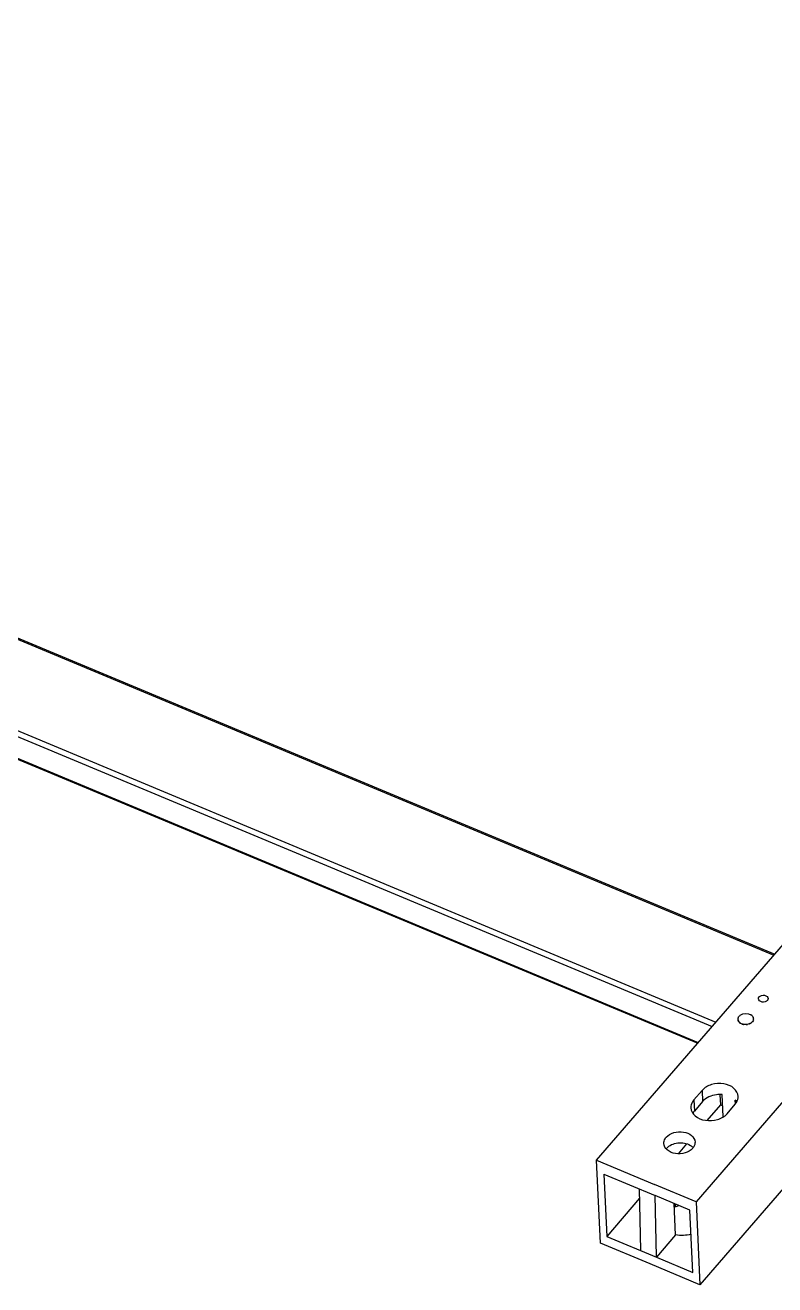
# Model space of a CAD drawing. Header units: millimetres. Extents: x 1409 to 26878, y 589 to 5187.
# Drawn here: x 5679.5 to 5775.5, y 1241 to 1402 of the extents above; entities that cross this region are included whole.
import ezdxf

# ---------------------------------------------------------------- set-up
doc = ezdxf.new("R2010")
doc.units = ezdxf.units.MM
doc.layers.add('02___PRT_ALL_AXES', color=7, linetype='Continuous')

msp = doc.modelspace()

# ---------------------------------------------------------------- linework, layer by layer
at = {"color": 7, "linetype": 'Continuous'}
for p, q in [((5752.6607, 1256.8843), (5930.5423, 1462.6873)), ((5943.2616, 1457.3774), (5765.38, 1251.5743)), ((5548.6458, 1377.9271), (5775.4453, 1283.2453)), ((5540.6309, 1368.6542), (5767.4304, 1273.9723)), ((5539.6496, 1366.291), (5765.6692, 1271.9347)), ((5539.6556, 1366.1631), (5765.5896, 1271.8426)), ((5770.7133, 1274.8863), (5770.7379, 1274.8926)), ((5770.7386, 1274.8831), (5770.7133, 1274.8863)), ((5770.7167, 1274.8549), (5770.7409, 1274.8619)), ((5770.7422, 1274.8525), (5770.7167, 1274.8549)), ((5770.7219, 1274.8237), (5770.7458, 1274.8314)), ((5770.7476, 1274.822), (5770.7219, 1274.8237)), ((5770.7292, 1274.7926), (5770.7525, 1274.8011)), ((5770.755, 1274.7918), (5770.7292, 1274.7926)), ((5770.7383, 1274.7619), (5770.7611, 1274.7711)), ((5770.7642, 1274.7619), (5770.7383, 1274.7619)), ((5770.7493, 1274.7316), (5770.7716, 1274.7414)), ((5770.7752, 1274.7323), (5770.7493, 1274.7316)), ((5770.7622, 1274.7016), (5770.7839, 1274.7121)), ((5770.7881, 1274.7032), (5770.7622, 1274.7016)), ((5770.777, 1274.6721), (5770.7981, 1274.6833)), ((5770.8028, 1274.6745), (5770.777, 1274.6721)), ((5770.7936, 1274.6432), (5770.814, 1274.6549)), ((5770.8192, 1274.6463), (5770.7936, 1274.6432)), ((5770.812, 1274.6148), (5770.8317, 1274.6272)), ((5770.8374, 1274.6188), (5770.812, 1274.6148)), ((5770.9578, 1274.4597), (5770.9724, 1274.4752)), ((5770.9812, 1274.4682), (5770.9578, 1274.4597)), ((5770.9876, 1274.4369), (5771.0013, 1274.4527)), ((5771.0104, 1274.446), (5770.9876, 1274.4369)), ((5771.0188, 1274.415), (5771.0315, 1274.4312)), ((5771.0411, 1274.4248), (5771.0188, 1274.415)), ((5771.395, 1274.2579), (5771.397, 1274.2762)), ((5771.4097, 1274.2734), (5771.395, 1274.2579)), ((5771.4375, 1274.2491), (5771.4384, 1274.2674)), ((5771.8352, 1274.2304), (5771.8261, 1274.2473)), ((5771.8395, 1274.2485), (5771.8352, 1274.2304)), ((5771.8796, 1274.2351), (5771.8695, 1274.2517)), ((5771.8827, 1274.2534), (5771.8796, 1274.2351)), ((5772.2569, 1274.3374), (5772.2384, 1274.3498)), ((5772.2499, 1274.3549), (5772.2569, 1274.3374)), ((5772.2949, 1274.355), (5772.2756, 1274.3668)), ((5772.2868, 1274.3722), (5772.2949, 1274.355)), ((5772.5641, 1274.5726), (5772.581, 1274.5591)), ((5772.6054, 1274.5861), (5772.5807, 1274.5909)), ((5772.5878, 1274.5991), (5772.6054, 1274.5861)), ((5772.7532, 1274.8852), (5772.7275, 1274.8821)), ((5772.7292, 1274.8915), (5772.7532, 1274.8852)), ((5772.7576, 1274.9168), (5772.7322, 1274.9128)), ((5772.7332, 1274.9223), (5772.7576, 1274.9168)), ((5772.7601, 1274.9484), (5772.7349, 1274.9437)), ((5772.7354, 1274.9532), (5772.7601, 1274.9484)), ((5772.7356, 1274.984), (5772.7607, 1274.98)), ((5772.7607, 1274.98), (5772.7357, 1274.9745)), ((5766.1582, 1265.8252), (5765.1002, 1264.6011)), ((5766.1582, 1265.8252), (5766.225, 1264.4109)), ((5765.1002, 1264.6011), (5765.167, 1263.1868)), ((5766.225, 1264.4109), (5765.167, 1263.1868)), ((5768.4387, 1265.2695), (5768.499, 1263.9918)), ((5768.8438, 1262.4292), (5768.7091, 1265.2823)), ((5770.4271, 1264.1069), (5770.405, 1264.5743)), ((5768.499, 1263.9918), (5766.7724, 1261.9942)), ((5768.499, 1263.9918), (5768.7755, 1263.8764)), ((5769.34, 1262.8311), (5770.398, 1264.0552)), ((5764.1785, 1258.9932), (5763.082, 1257.7245)), ((5780.4288, 1257.7984), (5765.8809, 1240.9669)), ((5753.1616, 1246.2768), (5752.6607, 1256.8843)), ((5753.1616, 1246.2768), (5752.6607, 1256.8843)), ((5752.6607, 1256.8843), (5760.0803, 1253.7868)), ((5753.5754, 1255.1159), (5753.9511, 1247.1604)), ((5753.5754, 1255.1159), (5760.1471, 1252.3725)), ((5765.38, 1251.5743), (5760.0803, 1253.7868)), ((5758.1622, 1252.0325), (5753.9511, 1247.1604)), ((5764.5988, 1250.514), (5760.1471, 1252.3725)), ((5762.7685, 1247.3489), (5762.5792, 1251.3571)), ((5762.7472, 1250.9705), (5762.7319, 1251.2934)), ((5765.38, 1251.5743), (5765.8809, 1240.9669)), ((5765.38, 1251.5743), (5765.8809, 1240.9669)), ((5764.9745, 1242.5584), (5764.5988, 1250.514))]:
    msp.add_line(p, q, dxfattribs=at)
for p, q in [((5758.2983, 1245.4149), (5758.138, 1253.2112)), ((5760.3074, 1244.5761), (5760.1471, 1252.3725))]:
    msp.add_line(p, q)
for centre, radius, start, end in [((5771.2357, 1274.9253), 0.4989, 182.70362, 183.760881), ((5771.2371, 1274.9254), 0.5002, 184.849196, 187.296388), ((5771.2412, 1274.926), 0.5044, 188.380926, 190.814669), ((5771.248, 1274.9274), 0.5114, 191.891196, 194.302671), ((5771.2575, 1274.9299), 0.5212, 195.367379, 197.748415), ((5771.2696, 1274.9339), 0.5339, 198.797839, 201.141111), ((5771.2839, 1274.9396), 0.5493, 202.172201, 204.471382), ((5771.2979, 1274.9461), 0.5648, 205.478621, 206.842434), ((5771.304, 1274.9492), 0.5715, 206.841563, 207.727753), ((5771.3187, 1274.9572), 0.5883, 208.718596, 210.914987), ((5771.3387, 1274.9694), 0.6118, 211.877603, 214.017516), ((5771.3601, 1274.9841), 0.6377, 214.954464, 217.035923), ((5771.4777, 1275.0957), 0.8002, 229.058971, 230.848159), ((5771.5013, 1275.1251), 0.8379, 231.629795, 233.36487), ((5771.5243, 1275.1565), 0.8768, 234.122975, 235.806327), ((5771.5465, 1275.1896), 0.9167, 236.542024, 238.176266), ((5771.5676, 1275.2241), 0.9571, 238.890759, 240.478659), ((5771.5874, 1275.2596), 0.9978, 241.173206, 242.717627), ((5771.6631, 1275.4397), 1.1934, 251.737729, 253.108402), ((5771.6732, 1275.4733), 1.2285, 253.710385, 255.054843), ((5771.6815, 1275.5051), 1.2614, 255.645804, 256.966769), ((5771.6882, 1275.5348), 1.2918, 257.547902, 258.848035), ((5771.6934, 1275.562), 1.3195, 259.420508, 260.702407), ((5771.7029, 1275.6559), 1.414, 273.773578, 274.997674), ((5771.7033, 1275.6517), 1.4098, 275.541558, 276.029774), ((5771.7036, 1275.649), 1.4071, 276.029682, 276.768982), ((5771.7047, 1275.6403), 1.3983, 277.314312, 278.54755), ((5771.7068, 1275.6268), 1.3846, 279.09621, 280.337567), ((5771.7486, 1275.4799), 1.2317, 290.168765, 291.510869), ((5771.7615, 1275.4475), 1.1968, 292.111749, 293.479806), ((5771.7753, 1275.4162), 1.1625, 294.093703, 295.225134), ((5771.7809, 1275.4043), 1.1495, 295.226758, 295.492137), ((5771.793, 1275.3795), 1.1218, 296.115976, 297.544323), ((5771.8114, 1275.3447), 1.0825, 298.185343, 299.648132), ((5771.8315, 1275.3099), 1.0423, 300.305082, 301.805227), ((5771.8531, 1275.2755), 1.0017, 302.479407, 304.019838), ((5771.9254, 1275.1784), 0.8806, 309.372053, 311.050611), ((5771.9512, 1275.1492), 0.8416, 311.806532, 313.536572), ((5771.9774, 1275.1219), 0.8037, 314.315921, 316.099859), ((5771.9978, 1275.1024), 0.7755, 316.907988, 317.516961), ((5772.0069, 1275.0941), 0.7632, 317.515325, 318.746385), ((5772.0301, 1275.0741), 0.7325, 319.572726, 321.470426), ((5772.056, 1275.0538), 0.6997, 322.325536, 324.282221), ((5772.2011, 1274.9783), 0.5352, 343.94598, 346.285308), ((5772.2136, 1274.9754), 0.5223, 347.333109, 349.710848), ((5772.2212, 1274.974), 0.5146, 350.776377, 351.247005), ((5772.2242, 1274.9735), 0.5116, 351.245677, 353.184089), ((5772.2308, 1274.9728), 0.5049, 354.25872, 356.690713), ((5772.2369, 1274.9726), 0.4988, 1.309148, 2.703581), ((5772.2352, 1274.9726), 0.5005, 357.774659, 0.220964), ((5763.8032, 1246.4733), 4.6196, 103.214997, 105.194166), ((5762.0105, 1254.1194), 3.2339, 283.166965, 291.11648)]:
    msp.add_arc(centre, radius, start, end, dxfattribs=at)
for points, knots in [([(5770.7753, 1265.0582), (5770.7571, 1265.4444), (5770.2506, 1266.2768), (5768.8901, 1266.7717), (5767.3905, 1266.6911), (5766.4659, 1266.1812), (5766.1582, 1265.8252)], [0, 0, 0, 0, 0.20830594, 0.46519412, 0.74654448, 1, 1, 1, 1]), ([(5765.1002, 1264.6011), (5765.0369, 1264.5279), (5764.8212, 1264.2375), (5764.7104, 1263.8631), (5764.7229, 1263.5982)], [0, 0, 0, 0, 0.2673484, 1, 1, 1, 1]), ([(5768.7091, 1265.2823), (5768.4693, 1265.3016), (5767.5797, 1265.284), (5766.652, 1264.9049), (5766.225, 1264.4109)], [0, 0, 0, 0, 0.26925521, 1, 1, 1, 1]), ([(5770.398, 1264.0552), (5770.4613, 1264.1285), (5770.677, 1264.4189), (5770.7878, 1264.7933), (5770.7753, 1265.0582)], [0, 0, 0, 0, 0.2673484, 1, 1, 1, 1]), ([(5764.7229, 1263.5982), (5764.7411, 1263.2119), (5765.2476, 1262.3796), (5766.6081, 1261.8846), (5768.1077, 1261.9652), (5769.0323, 1262.4752), (5769.34, 1262.8311)], [0, 0, 0, 0, 0.20830594, 0.46519412, 0.74654448, 1, 1, 1, 1])]:
    msp.add_open_spline(points, degree=3, knots=knots, dxfattribs=at)
for points in [[(5770.587, 1264.3584), (5770.5327, 1264.4353), (5770.4713, 1264.5075), (5770.405, 1264.5743)], [(5765.167, 1263.1868), (5765.0875, 1263.0949), (5765.0167, 1262.9944), (5764.9587, 1262.8876)], [(5764.745, 1247.4214), (5764.1048, 1247.2638), (5763.4184, 1247.2381), (5762.7685, 1247.3489)]]:
    msp.add_open_spline(points, degree=3, dxfattribs=at)
at = {"layer": '02___PRT_ALL_AXES', "color": 7, "linetype": 'Continuous'}
for p, q in [((5548.5218, 1377.7837), (5775.3213, 1283.1018)), ((5541.1156, 1369.2149), (5767.9151, 1274.5331)), ((5772.4407, 1275.4669), (5772.5303, 1275.3968)), ((5753.9511, 1247.1604), (5760.3108, 1244.5054)), ((5762.7685, 1247.3489), (5760.3108, 1244.5054)), ((5759.4929, 1243.6337), (5753.1616, 1246.2768)), ((5765.8809, 1240.9669), (5759.4929, 1243.6337)), ((5760.3108, 1244.5054), (5760.3074, 1244.5761)), ((5760.3108, 1244.5054), (5764.9745, 1242.5584))]:
    msp.add_line(p, q, dxfattribs=at)
for centre, radius, start, end in [((5771.5975, 1274.6547), 0.9624, 125.129941, 127.527479), ((5771.9309, 1274.7156), 0.9079, 55.837649, 59.128234), ((5771.2349, 1274.9255), 0.498, 177.592556, 182.732211), ((5771.2371, 1274.9254), 0.5002, 171.15205, 177.587429), ((5771.2397, 1274.9259), 0.5029, 182.744166, 191.249521), ((5771.2515, 1274.9231), 0.5148, 166.761286, 171.143102), ((5771.2542, 1274.9288), 0.5177, 191.252758, 198.452203), ((5771.2781, 1274.9167), 0.5422, 161.353814, 166.750536), ((5771.2782, 1274.937), 0.543, 198.471295, 206.91711), ((5771.3042, 1274.9081), 0.5697, 158.066642, 161.369995), ((5771.6827, 1275.5103), 1.2667, 256.960488, 258.8102), ((5771.7879, 1275.3874), 1.1312, 294.196163, 296.197562), ((5772.022, 1274.8337), 0.7586, 45.062425, 47.923574), ((5772.0518, 1274.8633), 0.7166, 40.803839, 45.075628), ((5772.1927, 1274.96), 0.545, 21.496734, 24.960553), ((5772.2047, 1274.9648), 0.532, 17.9648, 21.496191), ((5772.2197, 1274.9695), 0.5163, 10.612977, 17.980912), ((5772.2219, 1274.9747), 0.514, 347.061968, 351.14525), ((5772.2333, 1274.9721), 0.5025, 2.741881, 10.606479), ((5772.236, 1274.9725), 0.4998, 351.149871, 358.835704), ((5772.2377, 1274.9724), 0.4981, 358.841957, 2.731976), ((5762.7094, 1257.4802), 1.4358, 139.147772, 142.942338)]:
    msp.add_arc(centre, radius, start, end, dxfattribs=at)
for points in [[(5773.3603, 1277.5207), (5773.356, 1277.6099), (5773.3962, 1277.7039), (5773.4546, 1277.7714)], [(5774.6089, 1277.5797), (5774.6132, 1277.4905), (5774.573, 1277.3965), (5774.5146, 1277.3289)], [(5771.0437, 1275.4418), (5771.4128, 1275.7016), (5772.0094, 1275.7267), (5772.3968, 1275.4949)], [(5770.7757, 1275.1209), (5770.8024, 1275.1871), (5770.8417, 1275.249), (5770.8883, 1275.3029)], [(5771.0319, 1274.431), (5770.9347, 1274.497), (5770.8471, 1274.5863), (5770.794, 1274.6911)], [(5770.8883, 1275.3029), (5770.925, 1275.3454), (5770.9668, 1275.3838), (5771.0112, 1275.4179)], [(5771.3969, 1274.2763), (5771.2681, 1274.3061), (5771.1412, 1274.3568), (5771.0319, 1274.431)], [(5772.2515, 1274.3556), (5772.0024, 1274.2436), (5771.7048, 1274.2147), (5771.4369, 1274.2677)], [(5772.5842, 1274.595), (5772.5033, 1274.5014), (5772.3982, 1274.427), (5772.2872, 1274.3724)], [(5772.7229, 1274.8596), (5772.7006, 1274.7625), (5772.6494, 1274.6703), (5772.5842, 1274.595)], [(5772.5942, 1275.3316), (5772.631, 1275.2889), (5772.6629, 1275.2411), (5772.6867, 1275.19)], [(5764.6557, 1258.794), (5764.7857, 1258.7144), (5764.9074, 1258.6178), (5765.0101, 1258.5051)]]:
    msp.add_open_spline(points, degree=3, dxfattribs=at)
for points, knots in [([(5774.5146, 1277.3289), (5774.4376, 1277.2399), (5774.2065, 1277.1125), (5773.8316, 1277.0923), (5773.4915, 1277.2161), (5773.3649, 1277.4241), (5773.3603, 1277.5207)], [0, 0, 0, 0, 0.25351061, 0.5348291, 0.79170859, 1, 1, 1, 1]), ([(5773.4546, 1277.7714), (5773.5316, 1277.8604), (5773.7627, 1277.9879), (5774.1376, 1278.008), (5774.4777, 1277.8843), (5774.6043, 1277.6762), (5774.6089, 1277.5797)], [0, 0, 0, 0, 0.25351061, 0.5348291, 0.79170859, 1, 1, 1, 1]), ([(5761.2547, 1259.0314), (5761.2447, 1259.2433), (5761.3333, 1259.5428), (5761.5059, 1259.7751), (5761.5566, 1259.8337)], [0, 0, 0, 0, 0.7326516, 1, 1, 1, 1]), ([(5761.5566, 1259.8337), (5761.8027, 1260.1185), (5762.5423, 1260.5264), (5763.7421, 1260.5909), (5764.8304, 1260.195), (5765.2357, 1259.5291), (5765.2502, 1259.2201)], [0, 0, 0, 0, 0.25345552, 0.53480588, 0.79169406, 1, 1, 1, 1]), ([(5764.9484, 1258.4177), (5764.7022, 1258.133), (5763.9626, 1257.725), (5762.7629, 1257.6605), (5761.6745, 1258.0565), (5761.2693, 1258.7224), (5761.2547, 1259.0314)], [0, 0, 0, 0, 0.25345552, 0.53480588, 0.79169406, 1, 1, 1, 1]), ([(5761.6233, 1258.4194), (5761.9662, 1258.8161), (5763.0522, 1259.2662), (5764.1879, 1259.0803), (5764.6557, 1258.794)], [0, 0, 0, 0, 0.48874819, 1, 1, 1, 1]), ([(5765.2502, 1259.2201), (5765.2602, 1259.0081), (5765.1716, 1258.7087), (5764.999, 1258.4763), (5764.9484, 1258.4177)], [0, 0, 0, 0, 0.7326516, 1, 1, 1, 1])]:
    msp.add_open_spline(points, degree=3, knots=knots, dxfattribs=at)

doc.saveas('drawing.dxf')
